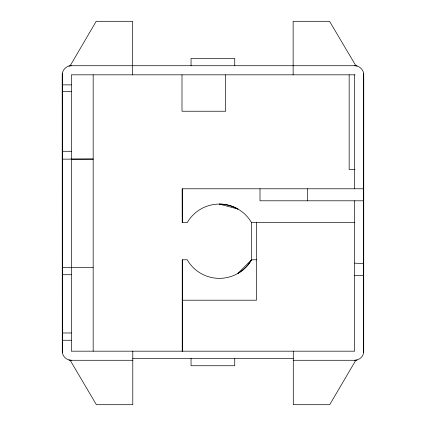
<?xml version="1.0" encoding="UTF-8"?>
<svg xmlns="http://www.w3.org/2000/svg" width="426" height="426" viewBox="0 0 426 426"><rect width="100%" height="100%" fill="white"/><g stroke="black" fill="none" stroke-linecap="round" stroke-linejoin="round"><path stroke-width="0.64" d="M293.285 360.279L355.859 360.279C359.816 359.64 363.229 356.402 363.697 352.366L363.735 74.822C363.958 70.381 360.114 66.328 355.859 65.721L329.548 21.3L293.141 21.3L293.141 74.822M363.697 352.366L363.697 73.634M357.031 66.03L355.859 65.721L70.141 65.721C65.764 66.392 62.143 70.338 62.223 74.822L62.302 352.366C62.771 356.402 66.184 359.64 70.141 360.279L132.79 360.279M256.511 259.785L251.537 259.785L237.942 273.38A36.844 36.535 -45 0 0 251.537 259.785L251.537 222.649A37.137 37.137 0 0 0 187.211 222.649L182.232 222.649L182.232 188.787L363.777 188.787M68.969 66.03L71.328 65.721M354.672 360.279L357.031 359.97M71.328 159.148L93.172 159.079L62.223 159.148M355.108 74.822L71.328 74.822L71.328 351.178L354.672 351.178L354.672 200.8M62.223 84.87L71.328 84.87M62.223 91.574L71.328 91.574M62.223 151.283L71.328 151.283M355.114 169.489L349.16 169.489L349.16 74.822M363.777 200.8L260.004 200.8L260.004 188.787M251.537 222.649L354.672 222.649M62.271 267.432L93.172 267.432M62.271 274.717L71.328 274.717M354.672 275.441L363.777 275.441M182.232 300.202L256.511 300.202L256.511 222.649M62.292 332.972L71.328 332.972M62.297 340.252L71.328 340.252M132.79 358.458L293.285 358.458M354.672 65.721L355.859 65.801M68.969 359.97L71.328 360.279M354.672 263.098L363.777 263.79M182.232 188.787L182.307 222.649M182.344 259.785L182.381 351.178M355.859 360.199L329.697 404.7L293.285 404.7L293.285 351.178M354.672 74.822L354.672 188.787M307.338 188.787L307.338 200.8M234.737 65.721L234.737 58.437L191.045 58.437L191.045 65.721M234.737 358.458L234.737 365.742L191.045 365.742L191.045 358.458M225.689 74.822L225.689 111.234L181.998 111.234L181.998 74.822M182.232 351.178L182.232 259.785L187.211 259.785A37.137 37.137 0 0 0 251.537 259.785M132.79 351.178L132.79 404.7L96.377 404.7L70.141 360.199M132.608 74.822L132.608 21.3L96.201 21.3L70.141 65.801M93.172 74.822L93.172 351.178M62.302 73.634L62.302 352.366M237.942 209.054L219.374 204.081A36.844 36.535 15 0 1 237.942 209.054"/></g></svg>
